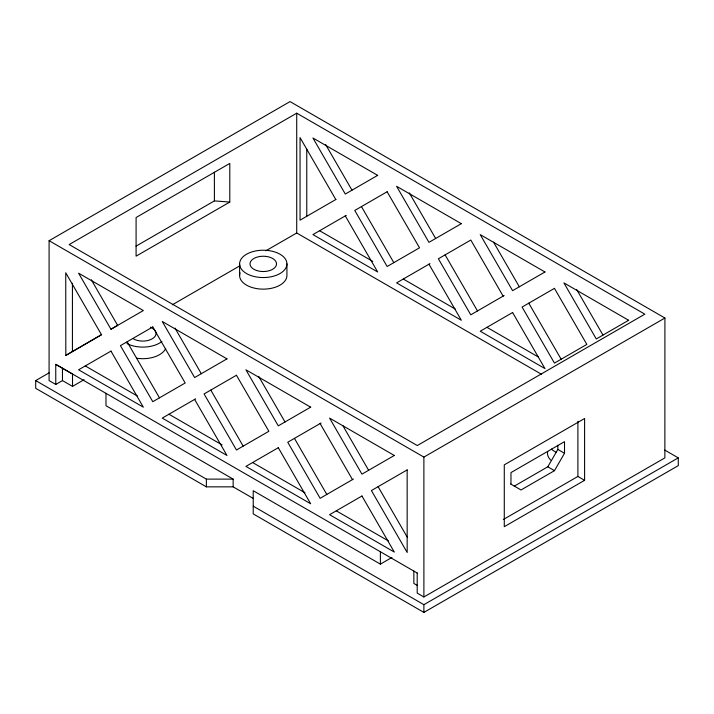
<?xml version="1.0" encoding="UTF-8"?>
<svg xmlns="http://www.w3.org/2000/svg" width="714" height="714" viewBox="0 0 714 714"><rect width="100%" height="100%" fill="white"/><g stroke="black" fill="none" stroke-linecap="round" stroke-linejoin="round"><path stroke-width="1.07" d="M417.199 573.012L417.199 593.111L423.893 596.975L664.868 457.888L664.913 318.025L290.036 101.593L49.096 240.698L49.087 380.589L55.781 384.453L62.466 380.589L62.466 368.228L55.746 364.345L55.781 384.453M62.466 380.589L72.516 386.381L72.516 374.011L62.466 368.228M413.852 571.084L413.852 583.445L417.503 585.56M423.884 612.407L423.893 604.678L678.255 457.87L678.3 465.617L423.884 612.407L253.229 513.893L253.22 490.714L380.392 564.131L391.941 557.456M514.33 486.118L547.799 466.795L557.839 449.409L557.839 445.197M510.68 484.012L521.015 489.974L554.475 470.66L564.515 453.265L564.515 441.671L510.974 472.588L510.974 484.181M65.822 355.402L101.495 334.714L65.742 272.784L65.822 355.402L101.593 334.652M296.721 113.187L69.16 244.563L417.279 445.545L644.84 314.169L296.721 113.187L296.721 232.978L541.658 374.386M135.999 246.169L214.396 200.902L229.792 202.062L229.792 163.417L136.088 217.52L136.088 256.156L229.792 202.062M110.965 329.243L143.344 310.545L78.594 273.185L110.965 329.243L117.649 325.388L91.312 279.781M335.937 199.447L300.05 220.171L300.05 137.606L335.803 199.527M253.229 498.434L233.148 486.85L206.373 486.85L35.7 388.309L35.7 380.589L49.186 372.797M172.333 304.789L239.833 265.822M265.867 250.792L296.721 232.978M346.281 215.342L312.928 234.594L377.661 271.972L345.29 215.905M72.516 386.381L84.065 379.705M195.6 398.849L162.257 418.092L226.981 455.47L194.619 399.412M236.495 375.225L204.088 393.941L236.459 449.998L268.866 431.283L236.45 375.261M429.935 263.644L396.609 282.887L461.333 320.265L428.971 264.207M310.706 407.123L278.29 425.847L245.911 369.798L310.652 407.158M504.138 295.551L470.767 314.82L438.387 258.763L470.821 240.038L503.129 296.132M278.371 447.66L245.919 466.394L310.652 503.763L278.29 447.705M321.095 422.991L287.751 442.243L320.122 498.301L353.457 479.049M394.333 455.452L361.944 474.15L329.582 418.092L394.306 455.47M49.096 240.698L423.884 457.094L664.913 318.025M361.98 495.989L329.582 514.696L394.315 552.074L361.944 496.007M503.325 519.506L577.903 476.452L584.596 480.317L584.596 418.493L504.28 464.859L504.28 526.691L584.596 480.317M35.7 380.589L206.373 479.121L233.148 479.121L233.148 486.85M319.622 230.729L372.762 261.404M403.285 279.031L455.452 309.153M486.948 327.333L538.356 357.009M664.761 450.079L678.255 457.87M557.839 449.409L564.515 453.265M547.799 466.795L554.475 470.66M85.278 365.934L137.454 396.056M252.613 462.529L304.976 492.758M336.276 510.831L388.443 540.953M168.95 414.236L222.081 444.911M55.746 364.345L417.503 573.19M233.148 479.121L105.984 405.704L105.984 393.334M253.22 506.164L423.893 604.678M576.644 289.482L602.973 335.089M493.526 242.135L519.319 286.787M528.779 303.182L561.15 359.24M409.318 192.878L435.647 238.485M445.108 254.88L477.487 310.938M325.655 144.576L351.993 190.183M361.454 206.578L393.816 262.636M342.854 425.633L368.629 470.294M378.099 486.68L407.257 537.178M320.113 423.554L352.484 479.612M258.673 376.358L285.011 421.965M294.445 438.378L326.807 494.436M210.791 390.067L243.162 446.125M174.975 328.083L201.303 373.69M127.11 341.783L159.481 397.841M577.903 421.251L577.903 476.452M423.884 457.094L423.893 596.975M380.392 551.761L380.392 564.131M306.77 149.137L306.77 216.288M286.93 263.885A23.66 13.664 0 0 1 251.435 275.72A23.66 13.664 0 0 1 251.435 252.051A23.66 13.664 0 0 1 286.93 263.885L286.93 275.479A23.66 13.664 0 0 1 260.94 289.072A23.66 13.664 0 0 1 240.056 272.81M239.601 263.885L239.601 275.479M214.396 172.199L214.396 200.902M206.373 479.121L206.373 486.85M72.426 283.235L72.426 351.493M161.935 341.471A23.66 13.664 0 0 1 126.949 343.586M150.386 327.173A13.254 7.649 0 0 1 152.948 338.356A13.254 7.649 0 0 1 133.42 338.847M165.648 348.566A23.66 13.664 0 0 1 136.669 358.232M550.646 460.057A23.66 13.664 0 0 1 547.683 451.444M556.242 452.248A23.66 13.664 0 0 1 551.288 449.07M377.688 175.349L345.299 194.047L312.928 137.989L377.661 175.367M110.982 351.092L78.594 369.79L143.327 407.167L110.965 351.109M152.814 326.941L120.425 345.638L152.787 401.696L185.176 382.999L152.787 326.958M387.158 191.745L354.76 210.443L387.131 266.5L419.52 247.803L387.131 191.754M227.007 358.847L194.619 377.554L162.257 321.487L226.981 358.865M461.351 223.652L428.953 242.349L396.591 186.292L461.324 223.669M545.014 271.945L512.598 290.669L480.227 234.611L544.961 271.98M512.652 312.491L480.219 331.216L544.961 368.585L512.59 312.527M554.483 288.34L522.086 307.047L554.448 363.105L586.846 344.398L554.448 288.367M628.677 320.247L596.279 338.954L563.908 282.896L628.641 320.274M407.158 469.91L371.414 490.545L407.167 552.475L407.158 469.91M256.638 270.508A13.254 7.649 0 0 0 276.514 263.885A13.254 7.649 0 0 0 256.638 257.263A13.254 7.649 0 0 0 256.638 270.508"/></g></svg>
